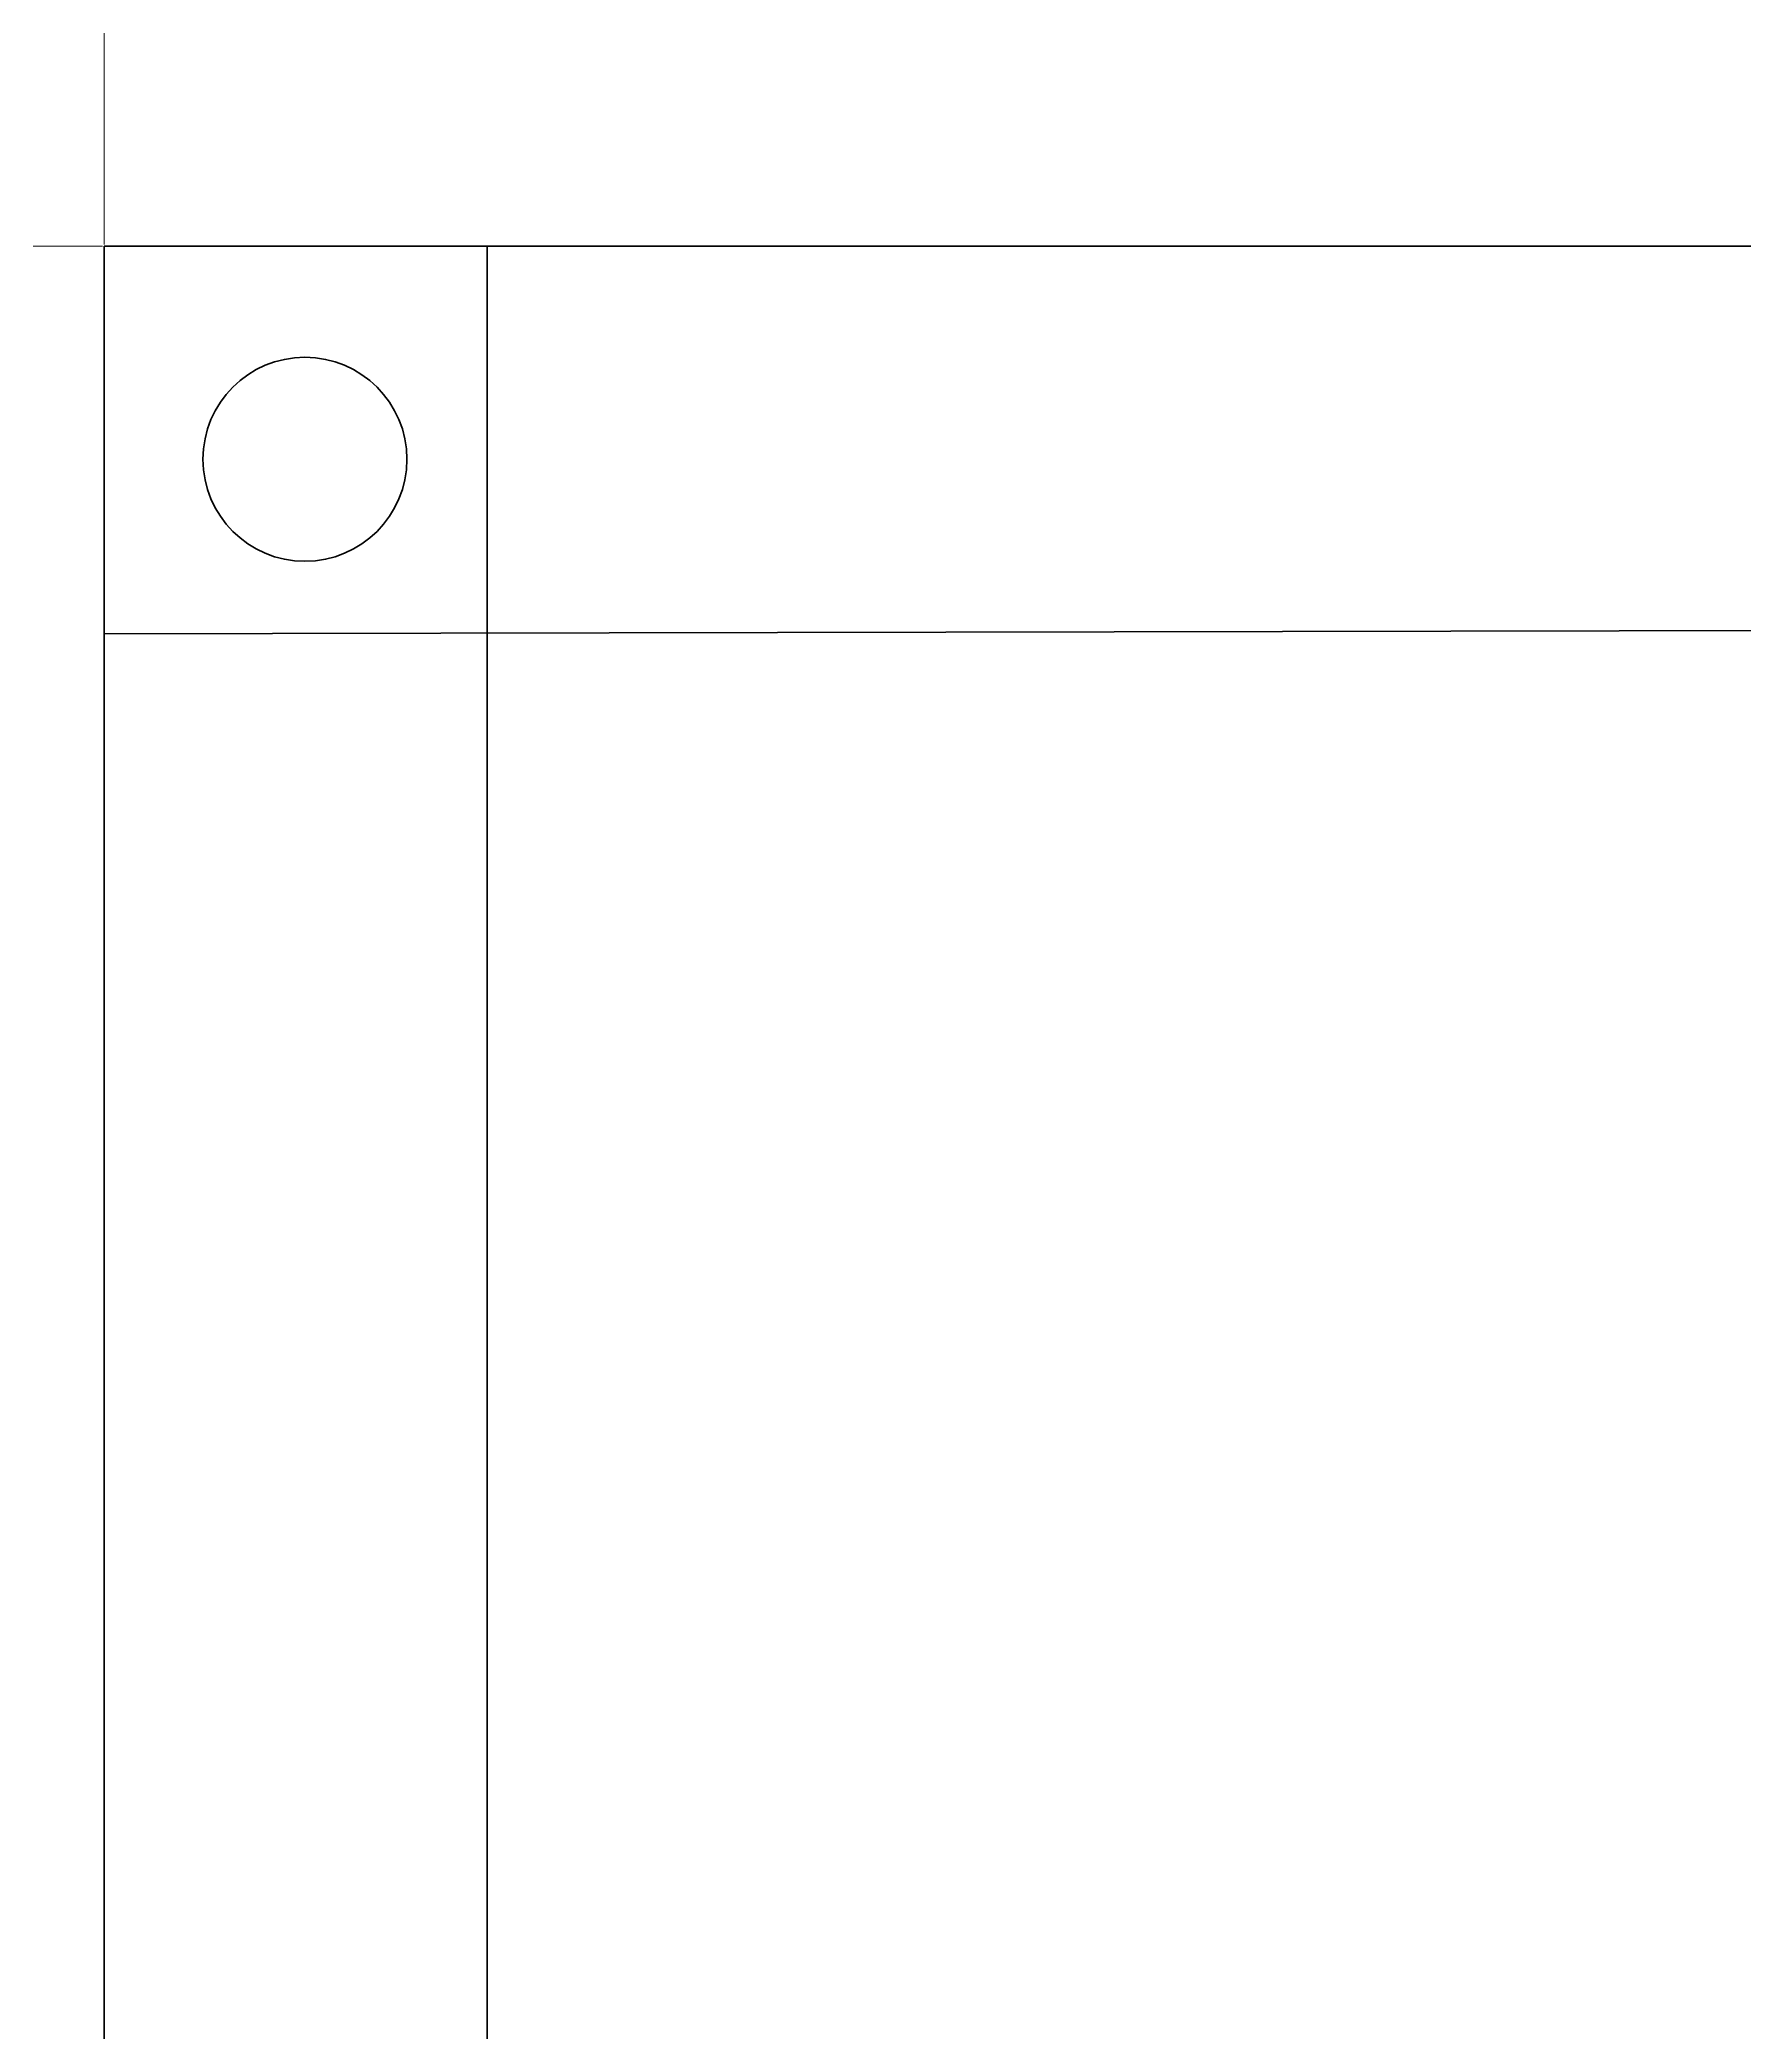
# Model space of a CAD drawing. Header units: millimetres. Extents: x 339888 to 1025294, y -263818 to -40540.
# Drawn here: x 668196 to 669370, y -52965 to -51592 of the extents above; entities that cross this region are included whole.
import ezdxf

# ---------------------------------------------------------------- set-up
doc = ezdxf.new("R2010")
doc.units = ezdxf.units.MM
doc.layers.get('0').update_dxf_attribs({"lineweight": 15})
doc.layers.add('0 @ 1', color=7, linetype='Continuous', lineweight=15)
doc.styles.add('ГОСТ 2', font='GOST_Common Italic.ttf', dxfattribs={"height": 2})
doc.dimstyles.new('ГОСТ_2К', dxfattribs={"dimtxt": 2, "dimasz": 2, "dimexe": 1.25, "dimexo": 1, "dimtad": 1, "dimdec": 0, "dimtxsty": 'ГОСТ 2', "dimblk": 'OBLIQUE', "dimcen": -2.5, "dimdle": 1, "dimclrd": 251, "dimclre": 251, "dimclrt": 256, "dimadec": 1, "dimazin": 0, "dimtfac": 1, "dimtdec": 0, "dimtmove": 0, "dimatfit": 3, "dimfxl": 1, "dimlwd": 15, "dimlwe": 15, "dimarcsym": 1})

# ---------------------------------------------------------------- blocks, each defined once
blk = doc.blocks.new('_Oblique')
at = {"color": 0, "linetype": 'ByBlock', "lineweight": -2}
blk.add_line((-0.5, -0.5), (0.5, 0.5), dxfattribs=at)
blk = doc.blocks.new('*D975')
at = {"color": 251, "lineweight": 15, "transparency": 16777216}
for p, q in [((668239.1, -51733.6), (666224, -51733.6)), ((666225.2, -51732.6), (666225.2, -70264.6)), ((667455.3, -70263.6), (666224, -70263.6))]:
    blk.add_line(p, q, dxfattribs=at)
at = {"layer": 'Defpoints', "color": 0, "lineweight": 60, "transparency": 16777216}
for p in [(668240.1, -51733.6), (666225.2, -70263.6), (667456.3, -70263.6)]:
    blk.add_point(p, dxfattribs=at)
at = {"color": 251, "lineweight": 15, "transparency": 16777216, "xscale": 2, "yscale": 2, "zscale": 2}
for p, rotation in [((666225.2, -51733.6), 90), ((666225.2, -70263.6), 270)]:
    blk.add_blockref('_Oblique', p, dxfattribs=dict(at, rotation=rotation))
at = {"lineweight": 60, "transparency": 16777216, "insert": (666223.6, -60998.6), "char_height": 2, "attachment_point": 5, "rotation": 90, "style": 'ГОСТ 2'}
blk.add_mtext('18530', dxfattribs=at)
blk = doc.blocks.new('*D976')
at = {"color": 251, "lineweight": 15, "transparency": 16777216}
for p, q in [((668239.1, -50221.4), (670204.8, -50221.4)), ((668240.1, -51732.6), (668240.1, -50220.1)), ((670203.8, -51732.6), (670203.8, -50220.1))]:
    blk.add_line(p, q, dxfattribs=at)
at = {"layer": 'Defpoints', "color": 0, "lineweight": 60, "transparency": 16777216}
for p in [(670203.8, -50221.4), (668240.1, -51733.6), (670203.8, -51733.6)]:
    blk.add_point(p, dxfattribs=at)
at = {"color": 251, "lineweight": 15, "transparency": 16777216, "xscale": 2, "yscale": 2, "zscale": 2, "rotation": 180}
blk.add_blockref('_Oblique', (668240.1, -50221.4), dxfattribs=at)
at = {"color": 251, "lineweight": 15, "transparency": 16777216, "xscale": 2, "yscale": 2, "zscale": 2}
blk.add_blockref('_Oblique', (670203.8, -50221.4), dxfattribs=at)
at = {"lineweight": 60, "transparency": 16777216, "insert": (669222, -50219.8), "char_height": 2, "attachment_point": 5, "style": 'ГОСТ 2'}
blk.add_mtext('250-400', dxfattribs=at)

msp = doc.modelspace()

# ---------------------------------------------------------------- linework, layer by layer
at = {"color": 1, "lineweight": 60}
for p, q in [((668504.18507, -51733.61487), (668504.18507, -69995.28209)), ((668240.07885, -52000.76178), (669935.47041, -51997.72109))]:
    msp.add_line(p, q, dxfattribs=at)
msp.add_lwpolyline([(668240.07885, -51733.61487), (669935.47041, -51733.61487), (669935.47041, -70263.6481), (668240.07885, -70263.6481)], close=True, dxfattribs=at)
msp.add_circle((668378.52246, -51880.57807), 70.28549, dxfattribs=at)

# ---------------------------------------------------------------- dimensions: what is measured, and where the dimension line sits
at = {"layer": '0 @ 1', "color": 1, "lineweight": 60}
dim = msp.add_linear_dim(base=(670203.83641, -50221.39377), p1=(668240.07885, -51733.61487), p2=(670203.83641, -51733.61487), text='250-400', dimstyle='ГОСТ_2К', override={"dimscale": 1, "dimtix": 0, "dimtofl": 1, "dimtmove": 0, "dimatfit": 3}, dxfattribs=at)
dim.commit()
dim.dimension.update_dxf_attribs({"geometry": '*D976', "text_midpoint": (669221.95763, -50219.76877)})
dim = msp.add_linear_dim(base=(666225.20397, -70263.6481), p1=(668240.07885, -51733.61487), p2=(667456.27976, -70263.6481), angle=90, dimstyle='ГОСТ_2К', override={"dimscale": 1, "dimtix": 0, "dimtofl": 1, "dimtmove": 0, "dimatfit": 3}, dxfattribs=at)
dim.commit()
dim.dimension.update_dxf_attribs({"geometry": '*D975', "text_midpoint": (666223.57897, -60998.63148)})

doc.saveas('drawing.dxf')
